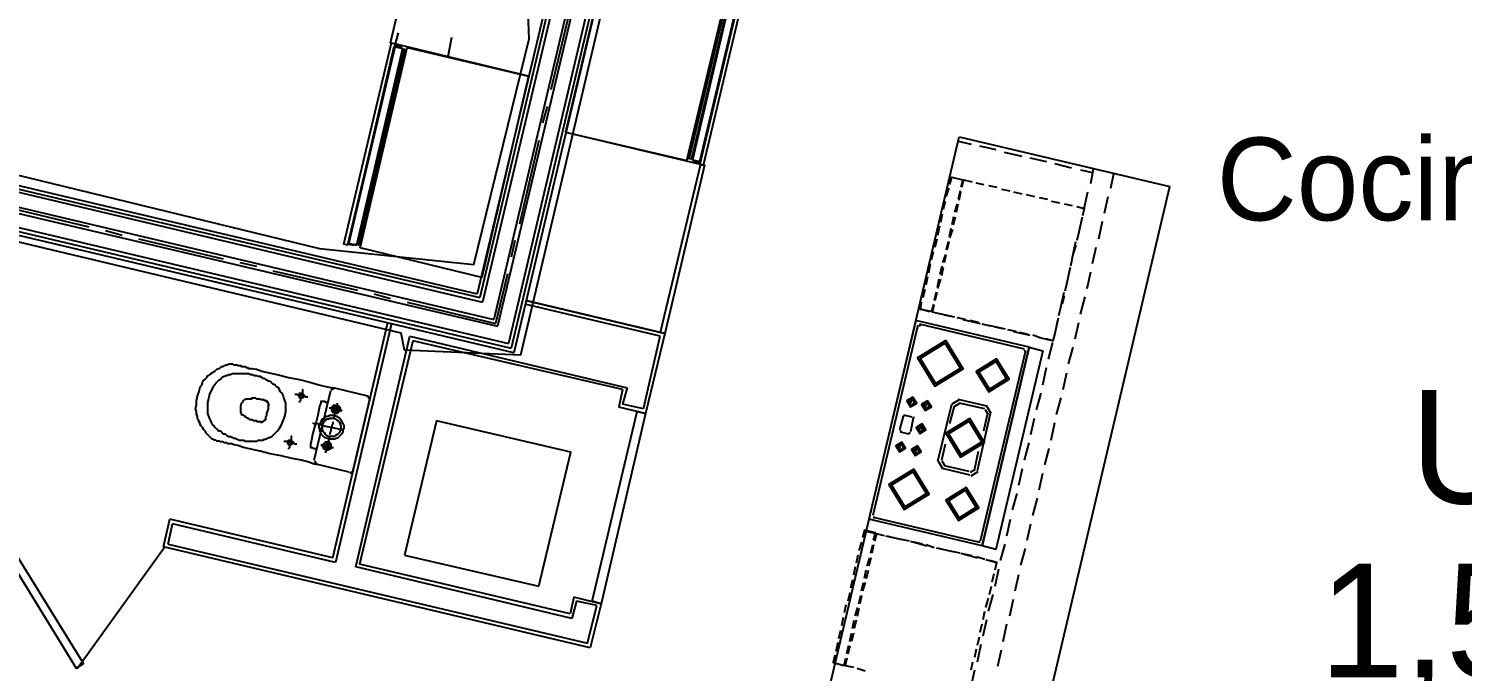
# Model space of a CAD drawing. Header units: feet. Extents: x -84 to 198, y -22 to 181.
# Drawn here: x 91.27 to 112.05, y 135.24 to 144.56 of the extents above; entities that cross this region are included whole.
import ezdxf
from ezdxf.enums import TextEntityAlignment as Align

# ---------------------------------------------------------------- set-up
doc = ezdxf.new("R2010")
doc.units = ezdxf.units.FT
for name, color, linetype in [('A-AREA-UNIDAD', 30, 'CONTINUOUS'), ('A-LINEA', 7, 'CONTINUOUS'), ('A-NOMBRE-ESPACIO', 2, 'CONTINUOUS'), ('A-TEXTO-PDF', 3, 'CONTINUOUS')]:
    doc.layers.add(name, color=color, linetype=linetype)

msp = doc.modelspace()

# ---------------------------------------------------------------- linework, layer by layer
at = {"layer": 'A-AREA-UNIDAD'}
for points in [[(85.28, 129.1733), (88.512, 142.8089), (89.568, 142.8089), (95.488, 141.3689), (97.728, 141.1378), (98.528, 144.4089), (98.48, 145.6533), (98.752, 147.2889), (98.96, 147.6622), (99.28, 147.6622), (99.44, 148.2489), (99.968, 148.2489), (99.84, 148.3733), (100.512, 151.2178), (100.672, 151.3778), (101.28, 151.2533), (101.28, 152.1778), (102.848, 158.6489), (102.56, 158.7022), (102.528, 159.4133), (96.928, 159.7689), (90.24, 159.8933), (85.152, 159.6622), (78.432, 159.0222)], [(114.528, 157.1378), (110.368, 158.1333), (102.8, 159.3422), (102.752, 158.9333), (103.12, 158.8089), (103.12, 157.7422), (102.048, 153.1022), (101.76, 153.0489), (101.36, 151.3778), (102.88, 150.9689), (102.88, 149.7778), (102.592, 149.7422), (102.592, 148.3733), (102.32, 147.5733), (101.28, 147.5733), (100.288, 147.8222), (98.4, 139.8222), (96.72, 139.8933), (96.672, 140.1422), (89.28, 141.9022), (86.192, 128.9244)]]:
    msp.add_lwpolyline(points, dxfattribs=at)
at = {"layer": 'A-LINEA'}
for p, q in [((100.6267, 151.3911), (98.0133, 140.3378)), ((100.7067, 151.3778), (98.0667, 140.2444)), ((100.9067, 151.3244), (98.2267, 139.9911)), ((100.96, 151.3111), (98.2667, 139.9244)), ((100.16, 150.7644), (97.7733, 140.7111)), ((100.2, 150.7511), (97.8133, 140.6578)), ((100.2533, 150.7378), (97.8533, 140.5911)), ((100.8533, 142.6844), (101.52, 145.4978)), ((100.8533, 142.6844), (101.52, 145.4978)), ((101.5467, 145.4978), (100.88, 142.6711)), ((101.5467, 145.4978), (100.88, 142.6711)), ((99.1333, 144.8844), (98.84, 143.6711)), ((96.6267, 144.4978), (96.5867, 144.3378)), ((97.4, 144.4311), (97.3467, 144.1511)), ((96.7067, 144.2578), (96.04, 141.4311)), ((96.7067, 144.2578), (96.04, 141.4311)), ((96.0667, 141.4311), (96.7333, 144.2444)), ((96.0667, 141.4311), (96.7333, 144.2444)), ((98.7867, 143.4311), (98.72, 143.1911)), ((102.8267, 134.7778), (104.76, 142.9911)), ((104.76, 142.9911), (107.8133, 142.2711)), ((88.6533, 142.8711), (97.7733, 140.7111)), ((88.6933, 142.8044), (97.8133, 140.6578)), ((98.6667, 142.9378), (98.3867, 141.7244)), ((104.7467, 142.9244), (104.9333, 142.8844)), ((105.0533, 142.8578), (105.2933, 142.8044)), ((105.4133, 142.7644), (105.6667, 142.7111)), ((88.7333, 142.7511), (97.8533, 140.5911)), ((101.0133, 142.5911), (100.4267, 140.1511)), ((105.7867, 142.6844), (106.0267, 142.6311)), ((106.1467, 142.6044), (106.3867, 142.5378)), ((88.8933, 142.4978), (98.0133, 140.3378)), ((88.9467, 142.3911), (98.0667, 140.2444)), ((104.8133, 142.3644), (104.7867, 142.2578)), ((106.52, 142.5111), (106.6933, 142.4711)), ((106.6667, 142.3111), (106.7067, 142.5244)), ((106.96, 142.2444), (107, 142.4578)), ((89.1067, 142.1511), (98.2267, 139.9911)), ((104.5733, 142.1244), (104.6133, 142.2444)), ((104.7733, 142.2044), (104.7467, 142.0844)), ((104.76, 142.0711), (104.7867, 142.1911)), ((105, 142.3244), (105.12, 142.2978)), ((105.1867, 142.2844), (105.3067, 142.2578)), ((105.3733, 142.2311), (105.4933, 142.2044)), ((105.5467, 142.1911), (105.6667, 142.1644)), ((105.7333, 142.1511), (105.8533, 142.1244)), ((105.88, 134.0578), (107.8133, 142.2711)), ((106.5733, 141.9511), (106.6267, 142.1911)), ((89.1467, 142.0844), (98.2667, 139.9244)), ((90.92, 141.9778), (92.1467, 141.6844)), ((104.5333, 141.9378), (104.56, 142.0578)), ((104.7333, 142.0178), (104.6933, 141.8978)), ((104.72, 141.8978), (104.7467, 142.0178)), ((105.92, 142.1111), (106.04, 142.0844)), ((106.0933, 142.0578), (106.2133, 142.0311)), ((106.28, 142.0178), (106.4, 141.9911)), ((106.4667, 141.9778), (106.5733, 141.9511)), ((106.5733, 141.9511), (106.5467, 141.8444)), ((106.8667, 141.8844), (106.92, 142.1244)), ((104.4933, 141.7511), (104.52, 141.8711)), ((104.68, 141.8311), (104.6533, 141.7111)), ((104.68, 141.7111), (104.7067, 141.8311)), ((106.4933, 141.5911), (106.5467, 141.8311)), ((106.5333, 141.7778), (106.5067, 141.6578)), ((106.7867, 141.5111), (106.84, 141.7644)), ((92.3867, 141.6311), (92.6267, 141.5644)), ((104.4533, 141.5644), (104.48, 141.6978)), ((104.64, 141.6578), (104.6133, 141.5378)), ((104.6267, 141.5244), (104.6667, 141.6444)), ((106.4933, 141.6044), (106.4667, 141.4844)), ((92.8667, 141.5111), (94.0933, 141.2178)), ((98.32, 141.4844), (98.2667, 141.2444)), ((104.36, 141.2044), (104.3867, 141.3244)), ((104.4133, 141.3911), (104.44, 141.5111)), ((104.6, 141.4711), (104.5733, 141.3511)), ((104.5867, 141.3511), (104.6133, 141.4711)), ((106.4, 141.2178), (106.4533, 141.4711)), ((106.4533, 141.4178), (106.4133, 141.2978)), ((106.6933, 141.1511), (106.7467, 141.3911)), ((94.3333, 141.1644), (94.5733, 141.1111)), ((104.32, 141.0178), (104.3467, 141.1511)), ((104.5067, 141.1111), (104.48, 140.9911)), ((104.5067, 140.9778), (104.5333, 141.0978)), ((104.56, 141.2844), (104.52, 141.1644)), ((104.5467, 141.1644), (104.5733, 141.2844)), ((106.32, 140.8578), (106.3733, 141.0978)), ((106.4, 141.2311), (106.3733, 141.1111)), ((94.8133, 141.0444), (96.04, 140.7644)), ((98.2133, 141.0044), (98.04, 140.2844)), ((104.28, 140.8444), (104.3067, 140.9644)), ((104.4667, 140.9244), (104.44, 140.8044)), ((104.4533, 140.7911), (104.4933, 140.9244)), ((106.36, 141.0578), (106.3333, 140.9378)), ((106.6133, 140.7911), (106.6667, 141.0311)), ((96.28, 140.7111), (96.52, 140.6444)), ((104.24, 140.6578), (104.2667, 140.7778)), ((104.4267, 140.7378), (104.4, 140.6178)), ((104.4133, 140.6178), (104.44, 140.7378)), ((106.2267, 140.4978), (106.28, 140.7378)), ((106.28, 140.6844), (106.2533, 140.5644)), ((106.32, 140.8711), (106.2933, 140.7511)), ((96.76, 140.5911), (98.04, 140.2844)), ((100.4267, 140.0978), (98.4667, 140.5644)), ((98.48, 140.6178), (100.4933, 140.1378)), ((100.4933, 140.1378), (98.48, 140.6178)), ((104.1733, 140.4978), (104.3333, 140.4578)), ((106.2267, 140.5111), (106.2, 140.3911)), ((106.52, 140.4178), (106.5867, 140.6711)), ((95.68, 136.8844), (96.48, 140.2978)), ((96.5333, 140.2844), (95.72, 136.8178)), ((104.1333, 140.3244), (103.4533, 137.4444)), ((105.7733, 139.9378), (104.1333, 140.3244)), ((105.7067, 139.9111), (104.1867, 140.2711)), ((104.4533, 140.4311), (104.6933, 140.3778)), ((104.6667, 140.3778), (104.5467, 140.4044)), ((104.8533, 140.3378), (104.7333, 140.3644)), ((104.8133, 140.3378), (105.0667, 140.2844)), ((105.04, 140.2978), (104.92, 140.3244)), ((105.2133, 140.2444), (105.0933, 140.2711)), ((106.1467, 140.1244), (106.2, 140.3644)), ((106.1867, 140.3244), (106.16, 140.2044)), ((106.44, 140.0578), (106.4933, 140.2978)), ((96.0133, 136.7511), (96.8, 140.0978)), ((96.8, 140.0978), (99.9467, 139.3511)), ((100.1867, 139.0444), (100.4267, 140.0978)), ((100.4933, 140.1378), (100.2133, 138.9778)), ((104.16, 140.2578), (103.5067, 137.4978)), ((104.1979, 140.2572), (104.1739, 140.2424)), ((105.1867, 140.2578), (105.4267, 140.2044)), ((105.4, 140.2044), (105.28, 140.2311)), ((105.5867, 140.1644), (105.4667, 140.1911)), ((105.5467, 140.1644), (105.7867, 140.1111)), ((105.76, 140.1244), (105.64, 140.1511)), ((105.9467, 140.0711), (105.8267, 140.1111)), ((105.9067, 140.0844), (106.0667, 140.0444)), ((96.84, 140.0311), (96.0667, 136.7911)), ((99.88, 139.3244), (96.84, 140.0311)), ((105.72, 139.8844), (105.0667, 137.1244)), ((105.7733, 139.9378), (105.0933, 137.0578)), ((105.7195, 139.8732), (105.7046, 139.8972)), ((106.0533, 139.7644), (106.12, 140.0044)), ((106.3467, 139.6978), (106.4133, 139.9378)), ((105.9733, 139.3911), (106.0267, 139.6444)), ((106.2667, 139.3244), (106.32, 139.5644)), ((95.4133, 138.2978), (95.6533, 139.3111)), ((95.7107, 139.3499), (95.6546, 139.3152)), ((95.7067, 139.3511), (96.1867, 139.2311)), ((96.2254, 139.1737), (96.1907, 139.2299)), ((99.88, 139.3244), (99.8267, 139.0711)), ((99.9467, 139.3511), (99.88, 139.1111)), ((105.88, 139.0311), (105.9467, 139.2711)), ((96.2133, 139.1778), (95.9733, 138.1511)), ((100.2133, 138.9778), (99.8267, 139.0711)), ((100.1867, 139.0444), (99.88, 139.1111)), ((104.08, 139.1511), (104.0133, 139.1778)), ((104.08, 139.1378), (104.0133, 139.1511)), ((104.08, 139.1511), (104.08, 139.1511)), ((104.3067, 139.1111), (104.2267, 139.1244)), ((104.2933, 139.0844), (104.2267, 139.0978)), ((104.3067, 139.0978), (104.3067, 139.0978)), ((104.4533, 138.2844), (104.6533, 139.1111)), ((104.6267, 138.8311), (104.6933, 139.0844)), ((104.76, 139.1754), (104.6557, 139.1111)), ((104.7671, 139.1228), (104.6949, 139.0783)), ((105.16, 139.0844), (104.7467, 139.1778)), ((105.1333, 139.0444), (104.76, 139.1244)), ((105.1851, 138.9573), (105.1405, 139.0295)), ((105.2243, 138.9778), (105.16, 139.0821)), ((106.1733, 138.9644), (106.24, 139.2044)), ((103.9467, 138.9378), (103.8933, 138.7378)), ((103.9713, 138.9506), (103.9472, 138.9357)), ((104.08, 138.9244), (103.96, 138.9511)), ((104.0933, 138.9111), (104.0533, 138.7111)), ((104.1061, 138.8998), (104.0913, 138.9239)), ((105.0267, 138.1511), (105.2133, 138.9778)), ((105.12, 138.7244), (105.1733, 138.9644)), ((105.8, 138.6711), (105.8533, 138.9111)), ((106.0933, 138.5911), (106.1467, 138.8444)), ((103.9067, 138.7111), (104.0267, 138.6844)), ((103.9072, 138.7357), (103.9221, 138.7116)), ((104.0287, 138.685), (104.0528, 138.6998)), ((104.2267, 138.7511), (104.1467, 138.7778)), ((104.2267, 138.7778), (104.16, 138.7911)), ((104.2267, 138.7644), (104.2267, 138.7644)), ((103.92, 138.4844), (103.8533, 138.4978)), ((103.9333, 138.5111), (103.8667, 138.5244)), ((103.9333, 138.4978), (103.9333, 138.4978)), ((104.1467, 138.4578), (104.08, 138.4711)), ((104.1467, 138.4311), (104.08, 138.4578)), ((104.1467, 138.4444), (104.1467, 138.4444)), ((104.5067, 138.2978), (104.56, 138.5378)), ((104.9867, 138.1778), (105.04, 138.4311)), ((105.7067, 138.2978), (105.7733, 138.5511)), ((106, 138.2311), (106.0667, 138.4711)), ((95.4146, 138.2885), (95.4493, 138.2324)), ((95.92, 138.1244), (95.44, 138.2444)), ((104.4557, 138.2844), (104.52, 138.1801)), ((104.5083, 138.2916), (104.5529, 138.2194)), ((104.9067, 138.1378), (104.5467, 138.2178)), ((95.9293, 138.1124), (95.9854, 138.147)), ((104.92, 138.0844), (104.52, 138.1778)), ((104.9262, 138.1261), (104.9984, 138.1706)), ((104.9334, 138.0734), (105.0377, 138.1378)), ((105.6267, 137.9378), (105.68, 138.1778)), ((105.92, 137.8711), (105.9733, 138.1111)), ((105.5333, 137.5778), (105.6, 137.8178)), ((105.8267, 137.4978), (105.8933, 137.7511)), ((93.2267, 137.0444), (93.32, 137.4444)), ((93.2933, 137.0844), (93.36, 137.3778)), ((95.68, 136.8844), (93.32, 137.4444)), ((95.72, 136.8178), (93.36, 137.3778)), ((105.0933, 137.0578), (103.4533, 137.4444)), ((105.04, 137.1111), (103.52, 137.4711)), ((103.5205, 137.4824), (103.5354, 137.4583)), ((105.4533, 137.2044), (105.5067, 137.4444)), ((105.7467, 137.1378), (105.8, 137.3778)), ((103.4133, 137.2711), (103.5733, 137.2311)), ((103.6933, 137.2044), (103.9333, 137.1511)), ((103.8533, 137.1644), (103.7333, 137.1911)), ((104.04, 137.1244), (103.92, 137.1511)), ((91.9751, 135.2802), (93.2439, 137.0388)), ((99.4133, 135.5778), (93.2267, 137.0444)), ((93.2933, 137.0844), (99.3733, 135.6444)), ((103.3467, 137.1111), (103.3067, 136.9911)), ((103.48, 136.9511), (103.5067, 137.0711)), ((103.52, 137.0711), (103.4933, 136.9511)), ((104.0533, 137.1244), (104.2933, 137.0578)), ((104.2267, 137.0844), (104.1067, 137.1111)), ((104.4, 137.0311), (104.28, 137.0711)), ((104.4267, 137.0311), (104.6667, 136.9778)), ((104.5867, 136.9911), (104.4667, 137.0178)), ((104.7733, 136.9511), (104.6533, 136.9778)), ((104.7867, 136.9511), (105.0267, 136.8844)), ((105.0421, 137.1116), (105.0661, 137.1265)), ((105.36, 136.8444), (105.4267, 137.0844)), ((105.6533, 136.7778), (105.72, 137.0178)), ((99.1467, 136.0044), (96.0133, 136.7511)), ((99.12, 136.0711), (96.0667, 136.7911)), ((96.72, 136.9244), (98.6667, 136.4711)), ((103.2533, 136.7511), (103.2267, 136.6311)), ((103.2933, 136.9244), (103.2667, 136.8044)), ((103.4267, 136.7644), (103.4667, 136.8844)), ((103.48, 136.8844), (103.4533, 136.7644)), ((104.9467, 136.9111), (104.8267, 136.9378)), ((105.1333, 136.8578), (105.0133, 136.8978)), ((105.1467, 136.8578), (105.3067, 136.8178)), ((103.2133, 136.5644), (103.1867, 136.4444)), ((103.3467, 136.4044), (103.3733, 136.5244)), ((103.4, 136.5244), (103.36, 136.4044)), ((103.3867, 136.5911), (103.4133, 136.7111)), ((103.44, 136.6978), (103.4133, 136.5778)), ((105.24, 136.5378), (105.2667, 136.6578)), ((105.28, 136.4711), (105.3333, 136.7244)), ((105.5733, 136.4044), (105.6267, 136.6444)), ((103.1733, 136.3778), (103.1467, 136.2578)), ((103.3067, 136.2178), (103.3333, 136.3378)), ((103.3467, 136.3378), (103.32, 136.2178)), ((105.1867, 136.1111), (105.2533, 136.3511)), ((105.2, 136.3511), (105.2267, 136.4711)), ((99.1733, 136.3111), (99.12, 136.0711)), ((99.2133, 136.2578), (99.1467, 136.0044)), ((99.56, 136.2178), (99.1733, 136.3111)), ((99.5067, 136.1911), (99.2133, 136.2578)), ((99.3733, 135.6444), (99.5067, 136.1911)), ((99.5733, 136.2178), (99.4133, 135.5778)), ((103.12, 136.2044), (103.0933, 136.0844)), ((103.2533, 136.0444), (103.2933, 136.1644)), ((103.3067, 136.1511), (103.28, 136.0311)), ((105.1067, 135.9911), (105.1333, 136.1111)), ((105.1467, 136.1644), (105.1867, 136.2978)), ((105.4933, 136.0444), (105.5467, 136.2844)), ((103.08, 136.0178), (103.0533, 135.8978)), ((103.2133, 135.8578), (103.24, 135.9778)), ((103.2667, 135.9778), (103.24, 135.8578)), ((105.0667, 135.8044), (105.0933, 135.9244)), ((105.1067, 135.7511), (105.16, 135.9911)), ((105.4, 135.6711), (105.4533, 135.9244)), ((103.04, 135.8311), (103.0133, 135.7111)), ((103.1733, 135.6711), (103.2, 135.7911)), ((103.2267, 135.7911), (103.2, 135.6711)), ((105.0267, 135.6178), (105.0533, 135.7378)), ((103, 135.6578), (102.9733, 135.5244)), ((103.1333, 135.4978), (103.16, 135.6178)), ((103.1733, 135.6044), (103.1467, 135.4844)), ((104.9867, 135.4444), (105.0133, 135.5644)), ((105.0267, 135.3778), (105.08, 135.6311)), ((105.32, 135.3111), (105.3733, 135.5511)), ((103.0933, 135.3244), (103.12, 135.4311)), ((103.28, 135.2844), (103.4, 135.2444)), ((104.9333, 135.2578), (104.96, 135.3778)), ((104.9333, 135.0178), (104.9867, 135.2578))]:
    msp.add_line(p, q, dxfattribs=at)
for points in [[(101.0133, 151.3111), (98.3067, 139.8578), (89.1867, 142.0178)], [(100.8133, 142.6444), (101.5067, 145.5511), (99.7467, 145.9778), (99.0533, 143.0578), (100.8133, 142.6444)], [(101, 142.6178), (100.92, 142.6311), (100.9067, 142.6578), (100.8933, 142.6578), (100.88, 142.6711), (100.8667, 142.6711), (100.8533, 142.6844), (100.84, 142.6711), (100.8267, 142.6844), (101.5067, 145.5111), (101.52, 145.4978), (101.5333, 145.5111), (101.5467, 145.4978), (101.56, 145.5111), (101.5867, 145.4978), (101.6, 145.5111), (101.68, 145.4978), (101, 142.6178)], [(101, 142.6178), (100.92, 142.6311), (100.9067, 142.6578), (100.8933, 142.6578), (100.88, 142.6711), (100.8667, 142.6711), (100.8533, 142.6844), (100.84, 142.6711), (100.8267, 142.6844), (101.5067, 145.5111), (101.52, 145.4978), (101.5333, 145.5111), (101.5467, 145.4978), (101.56, 145.5111), (101.5867, 145.4978), (101.6, 145.5111), (101.68, 145.4978), (101, 142.6178)], [(101.68, 145.4844), (101.56, 145.5111), (100.8933, 142.6578), (101, 142.6311), (101.68, 145.4844)], [(101.68, 145.4844), (101.56, 145.5111), (100.8933, 142.6578), (101, 142.6311), (101.68, 145.4844)], [(101.7467, 145.4978), (101.6933, 145.5111), (101, 142.5911), (101.0533, 142.5778), (101.7467, 145.4978)], [(101.7467, 145.4978), (101.6933, 145.5111), (101, 142.5911), (101.0533, 142.5778), (101.7467, 145.4978)], [(98.52, 143.8711), (96.52, 144.3511), (96.64, 144.8578)], [(96.5333, 144.3511), (96.5867, 144.3378), (95.8933, 141.4178), (95.84, 141.4311), (96.5333, 144.3511)], [(96.5333, 144.3511), (96.5867, 144.3378), (95.8933, 141.4178), (95.84, 141.4311), (96.5333, 144.3511)], [(95.9067, 141.4311), (95.9867, 141.4178), (96, 141.4311), (96.0267, 141.4178), (96.04, 141.4311), (96.0533, 141.4178), (96.0667, 141.4311), (96.08, 141.4178), (96.7467, 144.2578), (96.7333, 144.2444), (96.72, 144.2578), (96.7067, 144.2578), (96.6933, 144.2711), (96.68, 144.2711), (96.6667, 144.2978), (96.5867, 144.3111), (95.9067, 141.4311)], [(95.9067, 141.4311), (95.9867, 141.4178), (96, 141.4311), (96.0267, 141.4178), (96.04, 141.4311), (96.0533, 141.4178), (96.0667, 141.4311), (96.08, 141.4178), (96.7467, 144.2578), (96.7333, 144.2444), (96.72, 144.2578), (96.7067, 144.2578), (96.6933, 144.2711), (96.68, 144.2711), (96.6667, 144.2978), (96.5867, 144.3111), (95.9067, 141.4311)], [(96.5733, 144.2978), (96.6933, 144.2711), (96.0267, 141.4178), (95.9067, 141.4444), (96.5733, 144.2978)], [(96.5733, 144.2978), (96.6933, 144.2711), (96.0267, 141.4178), (95.9067, 141.4444), (96.5733, 144.2978)], [(96.08, 141.3778), (96.76, 144.2844), (98.52, 143.8711), (97.84, 140.9511), (96.08, 141.3778)], [(99.0533, 143.0578), (101.0667, 142.5778), (100.4933, 140.1378)], [(104.6267, 142.2978), (104.6533, 142.4044), (104.8133, 142.3644)], [(104.8, 142.2578), (104.8267, 142.3644), (104.9467, 142.3378)], [(104.3867, 140.5644), (104.36, 140.4578), (104.2, 140.4844), (104.2133, 140.5911)], [(104.4933, 140.4178), (104.3733, 140.4444), (104.4, 140.5511)], [(106.1467, 140.1378), (106.12, 140.0311), (106.0133, 140.0578)], [(104.5649, 140.0353), (104.1558, 139.7827), (104.4084, 139.3736), (104.8175, 139.6262), (104.5649, 140.0353)], [(104.5557, 139.9964), (104.1947, 139.7735), (104.4176, 139.4125), (104.7786, 139.6354), (104.5557, 139.9964)], [(105.9733, 139.8844), (105.2933, 137.0044), (105.0933, 137.0578), (105.7733, 139.9378), (105.9733, 139.8844)], [(95.44, 138.2444), (95.4133, 138.2444), (95.3333, 138.2711), (95.2267, 138.2978), (95.0933, 138.3244), (94.9333, 138.3644), (94.7733, 138.3911), (94.6267, 138.4311), (94.4933, 138.4578), (94.3867, 138.4844), (94.3067, 138.5111), (94.2533, 138.5244), (94.2133, 138.5378), (94.1867, 138.5378), (94.16, 138.5378), (94.1467, 138.5511), (94.1333, 138.5511), (94.12, 138.5511), (94.1067, 138.5511), (94.0933, 138.5644), (94.08, 138.5644), (94.0533, 138.5644), (94.04, 138.5778), (94.0267, 138.5778), (94.0133, 138.5778), (94, 138.5778), (93.9867, 138.5911), (93.9733, 138.5911), (93.96, 138.5911), (93.9467, 138.6044), (93.9333, 138.6044), (93.92, 138.6178), (93.9067, 138.6311), (93.8933, 138.6444), (93.88, 138.6578), (93.8667, 138.6711), (93.8533, 138.6844), (93.84, 138.6978), (93.84, 138.7111), (93.8267, 138.7244), (93.8133, 138.7378), (93.8, 138.7644), (93.7867, 138.7778), (93.7733, 138.7911), (93.76, 138.8178), (93.76, 138.8311), (93.7467, 138.8578), (93.7333, 138.8844), (93.72, 138.8978), (93.72, 138.9378), (93.7067, 138.9644), (93.7067, 139.0044), (93.6933, 139.0444), (93.7067, 139.0978), (93.7067, 139.1644), (93.72, 139.2311), (93.7467, 139.2978), (93.76, 139.3644), (93.7867, 139.4044), (93.8, 139.4444), (93.8267, 139.4711), (93.8533, 139.4978), (93.8667, 139.5244), (93.8933, 139.5378), (93.9067, 139.5511), (93.9333, 139.5644), (93.9467, 139.5778), (93.9733, 139.5911), (93.9867, 139.6044), (94, 139.6178), (94.0267, 139.6311), (94.04, 139.6311), (94.0533, 139.6444), (94.0667, 139.6578), (94.0933, 139.6578), (94.1067, 139.6711), (94.12, 139.6711), (94.1333, 139.6844), (94.16, 139.6844), (94.1733, 139.6978), (94.1867, 139.6978), (94.2, 139.6978), (94.2133, 139.6978), (94.2267, 139.6978), (94.24, 139.6844), (94.2667, 139.6844), (94.28, 139.6844), (94.2933, 139.6844), (94.3067, 139.6711), (94.32, 139.6711), (94.3333, 139.6711), (94.3467, 139.6711), (94.36, 139.6578), (94.3733, 139.6578), (94.3867, 139.6578), (94.4, 139.6578), (94.4133, 139.6578), (94.4267, 139.6444), (94.44, 139.6444), (94.4667, 139.6311), (94.5067, 139.6311), (94.5733, 139.6178), (94.6533, 139.5911), (94.76, 139.5644), (94.8933, 139.5378), (95.04, 139.4978), (95.2, 139.4711), (95.3467, 139.4311), (95.48, 139.3911), (95.6, 139.3644), (95.68, 139.3511), (95.7067, 139.3511)], [(105.3035, 139.7712), (105.0066, 139.5879), (105.1899, 139.2911), (105.4867, 139.4743), (105.3035, 139.7712)], [(105.2942, 139.7322), (105.0456, 139.5787), (105.1991, 139.33), (105.4478, 139.4835), (105.2942, 139.7322)], [(94.9867, 138.9378), (95, 139.0044), (95, 139.0711), (95, 139.1244), (94.9867, 139.1644), (94.9733, 139.2044), (94.96, 139.2444), (94.9467, 139.2711), (94.92, 139.2978), (94.9067, 139.3244), (94.8933, 139.3511), (94.8667, 139.3644), (94.8533, 139.3778), (94.84, 139.3911), (94.8133, 139.4044), (94.8, 139.4178), (94.7867, 139.4311), (94.76, 139.4444), (94.7467, 139.4444), (94.7333, 139.4578), (94.7067, 139.4711), (94.6933, 139.4844), (94.6667, 139.4844), (94.6533, 139.4978), (94.6267, 139.5111), (94.6, 139.5111), (94.5733, 139.5244), (94.5467, 139.5244), (94.52, 139.5378), (94.4933, 139.5378), (94.4667, 139.5511), (94.44, 139.5511), (94.4133, 139.5511), (94.3867, 139.5511), (94.36, 139.5511), (94.3467, 139.5511), (94.32, 139.5511), (94.2933, 139.5511), (94.28, 139.5511), (94.2667, 139.5511), (94.24, 139.5511), (94.2267, 139.5511), (94.2, 139.5378), (94.1867, 139.5378), (94.1733, 139.5378), (94.1467, 139.5244), (94.12, 139.5244), (94.1067, 139.5111), (94.08, 139.4978), (94.0533, 139.4711), (94.0267, 139.4578), (94, 139.4311), (93.9733, 139.3911), (93.9467, 139.3644), (93.92, 139.3111), (93.8933, 139.2578), (93.88, 139.1911), (93.8667, 139.1378), (93.8667, 139.0711), (93.8667, 139.0178), (93.8667, 138.9778), (93.88, 138.9378), (93.8933, 138.8978), (93.9067, 138.8711), (93.92, 138.8444), (93.9333, 138.8178), (93.96, 138.7911), (93.9733, 138.7778), (93.9867, 138.7644), (94, 138.7511), (94.0133, 138.7378), (94.0267, 138.7244), (94.0533, 138.7244), (94.0667, 138.7111), (94.08, 138.6978), (94.0933, 138.6844), (94.12, 138.6844), (94.1333, 138.6711), (94.1467, 138.6578), (94.1733, 138.6444), (94.2, 138.6444), (94.2267, 138.6311), (94.24, 138.6178), (94.2667, 138.6178), (94.2933, 138.6044), (94.3333, 138.5911), (94.36, 138.5911), (94.3867, 138.5911), (94.4133, 138.5778), (94.4267, 138.5778), (94.4533, 138.5778), (94.48, 138.5778), (94.4933, 138.5778), (94.52, 138.5778), (94.5467, 138.5778), (94.56, 138.5778), (94.5867, 138.5778), (94.6, 138.5911), (94.6267, 138.5911), (94.64, 138.5911), (94.6667, 138.5911), (94.6933, 138.6044), (94.7067, 138.6044), (94.7333, 138.6178), (94.76, 138.6311), (94.8, 138.6444), (94.8267, 138.6711), (94.8533, 138.6978), (94.88, 138.7244), (94.9067, 138.7644), (94.9333, 138.8044), (94.96, 138.8711), (94.9867, 138.9378)], [(95.1333, 139.2578), (95.16, 139.2578), (95.1733, 139.2444), (95.2133, 139.2444), (95.24, 139.2311), (95.2667, 139.2311), (95.2933, 139.2178), (95.3067, 139.2178), (95.32, 139.2178)], [(95.1867, 139.2444), (95.2, 139.2578), (95.2, 139.2711), (95.2133, 139.2711), (95.2267, 139.2711), (95.24, 139.2711), (95.2533, 139.2578), (95.2533, 139.2444), (95.2667, 139.2444), (95.2667, 139.2311), (95.2533, 139.2311), (95.2533, 139.2178), (95.2533, 139.2044), (95.24, 139.2044), (95.2267, 139.2044), (95.2133, 139.2044), (95.2, 139.2044), (95.2, 139.2178), (95.1867, 139.2311), (95.1867, 139.2444)], [(95.2533, 139.3244), (95.24, 139.3111), (95.24, 139.2978), (95.24, 139.2711), (95.2267, 139.2444), (95.2267, 139.2178), (95.2133, 139.1911), (95.2133, 139.1644), (95.2, 139.1511), (95.2, 139.1378)], [(94.7067, 138.8978), (94.7067, 138.8844), (94.6933, 138.8844), (94.6933, 138.8711), (94.68, 138.8711), (94.6667, 138.8578), (94.6533, 138.8578), (94.6533, 138.8444), (94.64, 138.8444), (94.64, 138.8578), (94.6267, 138.8578), (94.6133, 138.8578), (94.6, 138.8578), (94.5867, 138.8578), (94.5733, 138.8711), (94.56, 138.8711), (94.5467, 138.8711), (94.5333, 138.8711), (94.52, 138.8844), (94.5067, 138.8844), (94.4933, 138.8844), (94.48, 138.8844), (94.4667, 138.8978), (94.4533, 138.8978), (94.4533, 138.9111), (94.44, 138.9111), (94.4267, 138.9244), (94.4133, 138.9244), (94.4133, 138.9378), (94.4, 138.9378), (94.3867, 138.9511), (94.3733, 138.9511), (94.36, 138.9644), (94.36, 138.9778), (94.3467, 138.9911), (94.3467, 139.0178), (94.3467, 139.0444), (94.3467, 139.0844), (94.36, 139.1244), (94.3733, 139.1378), (94.3867, 139.1644), (94.4, 139.1778), (94.4133, 139.1778), (94.4267, 139.1911), (94.44, 139.1911), (94.4533, 139.1911), (94.4667, 139.1911), (94.48, 139.1911), (94.4933, 139.1911), (94.5067, 139.1911), (94.5067, 139.2044), (94.52, 139.2044), (94.5333, 139.2044), (94.5467, 139.2044), (94.56, 139.2044), (94.5733, 139.1911), (94.5867, 139.1911), (94.6, 139.1911), (94.6133, 139.1911), (94.6267, 139.1911), (94.64, 139.1778), (94.6533, 139.1778), (94.6667, 139.1778), (94.68, 139.1778), (94.6933, 139.1644), (94.7067, 139.1644), (94.72, 139.1644), (94.72, 139.1511), (94.7333, 139.1511), (94.7333, 139.1378), (94.7467, 139.1378), (94.7467, 139.1244), (94.7467, 139.1111), (94.7467, 139.0978), (94.76, 139.0978), (94.7467, 139.0844), (94.7467, 139.0711), (94.7467, 139.0444), (94.7333, 139.0178), (94.72, 138.9778), (94.72, 138.9511), (94.7067, 138.9244), (94.7067, 138.8978)], [(95.6133, 139.1378), (95.6, 139.1378), (95.5867, 139.1378), (95.56, 139.1511), (95.5467, 139.1511), (95.5333, 139.1511), (95.52, 139.1511), (95.5067, 139.1511), (95.5067, 139.1378), (95.5067, 139.1244), (95.4933, 139.0978), (95.48, 139.0311), (95.4667, 138.9511), (95.44, 138.8578), (95.4133, 138.7644), (95.3867, 138.6711), (95.3733, 138.5911), (95.36, 138.5378), (95.36, 138.5111), (95.36, 138.4978), (95.36, 138.4844), (95.3733, 138.4844), (95.3867, 138.4844), (95.4, 138.4711), (95.4133, 138.4711), (95.4267, 138.4711), (95.44, 138.4711), (95.4533, 138.4711)], [(95.6267, 139.0578), (95.64, 139.0578), (95.6533, 139.0578), (95.68, 139.0578), (95.7067, 139.0444), (95.7333, 139.0444), (95.76, 139.0311), (95.7867, 139.0311), (95.8133, 139.0178)], [(95.6667, 139.0578), (95.6667, 139.0711), (95.68, 139.0711), (95.68, 139.0844), (95.6933, 139.0844), (95.6933, 139.0978), (95.7067, 139.0978), (95.72, 139.0978), (95.7333, 139.0978), (95.7467, 139.0978), (95.76, 139.0844), (95.7733, 139.0844), (95.7733, 139.0711), (95.7867, 139.0578), (95.7867, 139.0444), (95.7867, 139.0311), (95.7867, 139.0178), (95.7733, 139.0044), (95.76, 138.9911), (95.7467, 138.9911), (95.7467, 138.9778), (95.7333, 138.9778), (95.72, 138.9778), (95.7067, 138.9778), (95.7067, 138.9911), (95.6933, 138.9911), (95.68, 138.9911), (95.68, 139.0044), (95.6667, 139.0178), (95.6667, 139.0311), (95.6667, 139.0444), (95.6667, 139.0578)], [(95.7467, 139.1244), (95.7467, 139.0978), (95.7333, 139.0711), (95.72, 139.0311), (95.72, 138.9911), (95.7067, 138.9644), (95.7067, 138.9378), (95.6933, 138.9111)], [(95.6933, 139.0444), (95.6933, 139.0578), (95.7067, 139.0578), (95.7067, 139.0711), (95.72, 139.0711), (95.7333, 139.0711), (95.7467, 139.0711), (95.7467, 139.0578), (95.76, 139.0578), (95.76, 139.0444), (95.76, 139.0311), (95.7467, 139.0178), (95.7333, 139.0178), (95.7333, 139.0044), (95.72, 139.0044), (95.7067, 139.0178), (95.6933, 139.0311), (95.6933, 139.0444)], [(104.0902, 139.2158), (104.002, 139.1613), (104.0565, 139.0731), (104.1447, 139.1276), (104.0902, 139.2158)], [(104.0841, 139.1899), (104.0279, 139.1552), (104.0626, 139.099), (104.1187, 139.1337), (104.0841, 139.1899)], [(104.3035, 139.1625), (104.2153, 139.108), (104.2698, 139.0197), (104.358, 139.0742), (104.3035, 139.1625)], [(104.2974, 139.1365), (104.2413, 139.1019), (104.2759, 139.0457), (104.3321, 139.0804), (104.2974, 139.1365)], [(95.3867, 138.8444), (95.4, 138.8311), (95.4533, 138.8311), (95.5067, 138.8178), (95.5733, 138.7911), (95.6533, 138.7778), (95.72, 138.7644), (95.7867, 138.7511), (95.8267, 138.7378), (95.84, 138.7378)], [(95.4933, 138.8178), (95.5067, 138.8444), (95.52, 138.8711), (95.5333, 138.8978), (95.56, 138.9111), (95.5867, 138.9378), (95.6133, 138.9378), (95.64, 138.9511), (95.6667, 138.9511), (95.7067, 138.9511), (95.7333, 138.9378), (95.76, 138.9244), (95.7867, 138.8978), (95.8, 138.8844), (95.8133, 138.8578), (95.8267, 138.8311), (95.84, 138.8044), (95.84, 138.7644), (95.8267, 138.7378), (95.8267, 138.7111), (95.8133, 138.6844), (95.7867, 138.6578), (95.76, 138.6311), (95.7467, 138.6178), (95.7067, 138.6044), (95.68, 138.6044), (95.6533, 138.6044), (95.6267, 138.6044), (95.5867, 138.6178), (95.56, 138.6311), (95.5467, 138.6444), (95.52, 138.6711), (95.5067, 138.6978), (95.4933, 138.7244), (95.4933, 138.7511), (95.48, 138.7911), (95.4933, 138.8178)], [(95.5333, 138.8044), (95.5333, 138.8311), (95.5467, 138.8444), (95.56, 138.8711), (95.5867, 138.8844), (95.6, 138.8978), (95.6267, 138.8978), (95.64, 138.9111), (95.6667, 138.9111), (95.6933, 138.9111), (95.72, 138.8978), (95.7333, 138.8844), (95.76, 138.8711), (95.7733, 138.8578), (95.7867, 138.8311), (95.7867, 138.8178), (95.8, 138.7911), (95.8, 138.7644), (95.8, 138.7378), (95.7867, 138.7244), (95.7733, 138.6978), (95.76, 138.6844), (95.7467, 138.6711), (95.72, 138.6578), (95.7067, 138.6444), (95.68, 138.6444), (95.6533, 138.6444), (95.6267, 138.6444), (95.6133, 138.6444), (95.5867, 138.6578), (95.5733, 138.6711), (95.56, 138.6978), (95.5467, 138.7111), (95.5333, 138.7378), (95.5333, 138.7511), (95.5333, 138.7778), (95.5333, 138.8044)], [(95.68, 138.8578), (95.68, 138.8444), (95.68, 138.8311), (95.6667, 138.8044), (95.6667, 138.7778), (95.6533, 138.7511), (95.6533, 138.7244), (95.64, 138.6978), (95.64, 138.6844), (95.64, 138.6711)], [(98.6667, 136.4711), (99.1333, 138.4178), (97.1867, 138.8711), (96.72, 136.9244)], [(99.44, 136.2578), (100.0933, 139.0044), (100.2133, 138.9778), (99.5733, 136.2178), (99.44, 136.2578)], [(104.2235, 138.8291), (104.1353, 138.7747), (104.1898, 138.6864), (104.278, 138.7409), (104.2235, 138.8291)], [(104.9127, 138.9034), (104.5677, 138.6904), (104.7807, 138.3455), (105.1256, 138.5584), (104.9127, 138.9034)], [(104.9035, 138.8645), (104.6066, 138.6812), (104.7899, 138.3844), (105.0867, 138.5677), (104.9035, 138.8645)], [(95.0933, 138.6444), (95.08, 138.6444), (95.08, 138.6178), (95.08, 138.5911), (95.0667, 138.5644), (95.0667, 138.5378), (95.0533, 138.5111), (95.0533, 138.4844), (95.04, 138.4711), (95.04, 138.4578)], [(95.6267, 138.6311), (95.6267, 138.6044), (95.6133, 138.5778), (95.6133, 138.5378), (95.6, 138.4978), (95.5867, 138.4711), (95.5867, 138.4444), (95.5733, 138.4178), (95.5733, 138.4044)], [(104.2174, 138.8032), (104.1613, 138.7685), (104.1959, 138.7124), (104.2521, 138.747), (104.2174, 138.8032)], [(94.9733, 138.5778), (95, 138.5778), (95.0133, 138.5644), (95.0533, 138.5644), (95.08, 138.5511), (95.1067, 138.5511), (95.1333, 138.5378), (95.1467, 138.5378), (95.16, 138.5378)], [(95.0267, 138.5644), (95.0267, 138.5778), (95.04, 138.5778), (95.04, 138.5911), (95.0533, 138.5911), (95.0667, 138.5911), (95.08, 138.5911), (95.0933, 138.5778), (95.0933, 138.5644), (95.1067, 138.5644), (95.1067, 138.5511), (95.0933, 138.5511), (95.0933, 138.5378), (95.08, 138.5244), (95.0667, 138.5244), (95.0533, 138.5244), (95.04, 138.5244), (95.04, 138.5378), (95.0267, 138.5511), (95.0267, 138.5644)], [(95.5067, 138.5244), (95.5333, 138.5244), (95.5467, 138.5111), (95.5867, 138.5111), (95.6133, 138.4978), (95.64, 138.4978), (95.6667, 138.4844), (95.68, 138.4844), (95.6933, 138.4844)], [(95.5467, 138.5244), (95.5467, 138.5378), (95.56, 138.5511), (95.5733, 138.5644), (95.5867, 138.5644), (95.6, 138.5644), (95.6133, 138.5644), (95.6267, 138.5644), (95.6267, 138.5511), (95.64, 138.5511), (95.6533, 138.5378), (95.6533, 138.5244), (95.6533, 138.5111), (95.6533, 138.4978), (95.6533, 138.4844), (95.6533, 138.4711), (95.64, 138.4578), (95.6267, 138.4578), (95.6133, 138.4444), (95.6, 138.4444), (95.5867, 138.4444), (95.5733, 138.4444), (95.56, 138.4578), (95.5467, 138.4711), (95.5467, 138.4844), (95.5333, 138.4978), (95.5333, 138.5111), (95.5467, 138.5244)], [(95.5733, 138.5111), (95.5733, 138.5244), (95.5867, 138.5378), (95.6, 138.5378), (95.6133, 138.5378), (95.6133, 138.5244), (95.6267, 138.5244), (95.6267, 138.5111), (95.6267, 138.4978), (95.6267, 138.4844), (95.6133, 138.4844), (95.6133, 138.4711), (95.6, 138.4711), (95.5867, 138.4711), (95.5867, 138.4844), (95.5733, 138.4844), (95.5733, 138.4978), (95.56, 138.4978), (95.56, 138.5111), (95.5733, 138.5111)], [(103.9302, 138.5625), (103.842, 138.508), (103.8965, 138.4197), (103.9847, 138.4742), (103.9302, 138.5625)], [(103.9241, 138.5365), (103.8679, 138.5019), (103.9026, 138.4457), (103.9587, 138.4804), (103.9241, 138.5365)], [(104.1569, 138.5091), (104.0686, 138.4547), (104.1231, 138.3664), (104.2114, 138.4209), (104.1569, 138.5091)], [(104.1507, 138.4832), (104.0946, 138.4485), (104.1293, 138.3924), (104.1854, 138.427), (104.1507, 138.4832)], [(104.1024, 138.1697), (103.7414, 137.9468), (103.9643, 137.5858), (104.3253, 137.8087), (104.1024, 138.1697)], [(104.0932, 138.1308), (103.7803, 137.9376), (103.9735, 137.6248), (104.2863, 137.8179), (104.0932, 138.1308)], [(104.8635, 137.9045), (104.5666, 137.7212), (104.7499, 137.4244), (105.0467, 137.6077), (104.8635, 137.9045)], [(104.8542, 137.8656), (104.6056, 137.712), (104.7591, 137.4633), (105.0078, 137.6169), (104.8542, 137.8656)], [(90.48, 137.6978), (91.96, 135.2844), (92.0667, 135.3511), (90.5733, 137.7644), (90.48, 137.6978)], [(103.52, 137.1378), (103.5467, 137.2444), (103.3867, 137.2844), (103.36, 137.1778)], [(103.68, 137.2044), (103.56, 137.2311), (103.5333, 137.1244)], [(105.28, 136.7111), (105.3067, 136.8178), (105.2, 136.8444)], [(102.96, 135.4711), (102.9333, 135.3644), (103.0933, 135.3244)], [(103.1333, 135.4311), (103.1067, 135.3244), (103.2267, 135.2978)]]:
    msp.add_lwpolyline(points, dxfattribs=at)

# ---------------------------------------------------------------- texts
at = {"layer": 'A-NOMBRE-ESPACIO'}
msp.add_text('Cocina', height=1.2, dxfattribs=at).set_placement((110.992, 141.7778), align=Align.CENTER)
at = {"layer": 'A-TEXTO-PDF'}
for s, p in [('UNIT', (113.8668, 137.6718)), ('1,502', (112.734, 135.1518))]:
    msp.add_text(s, height=1.646, dxfattribs=at).set_placement(p, align=Align.CENTER)

doc.saveas('drawing.dxf')
